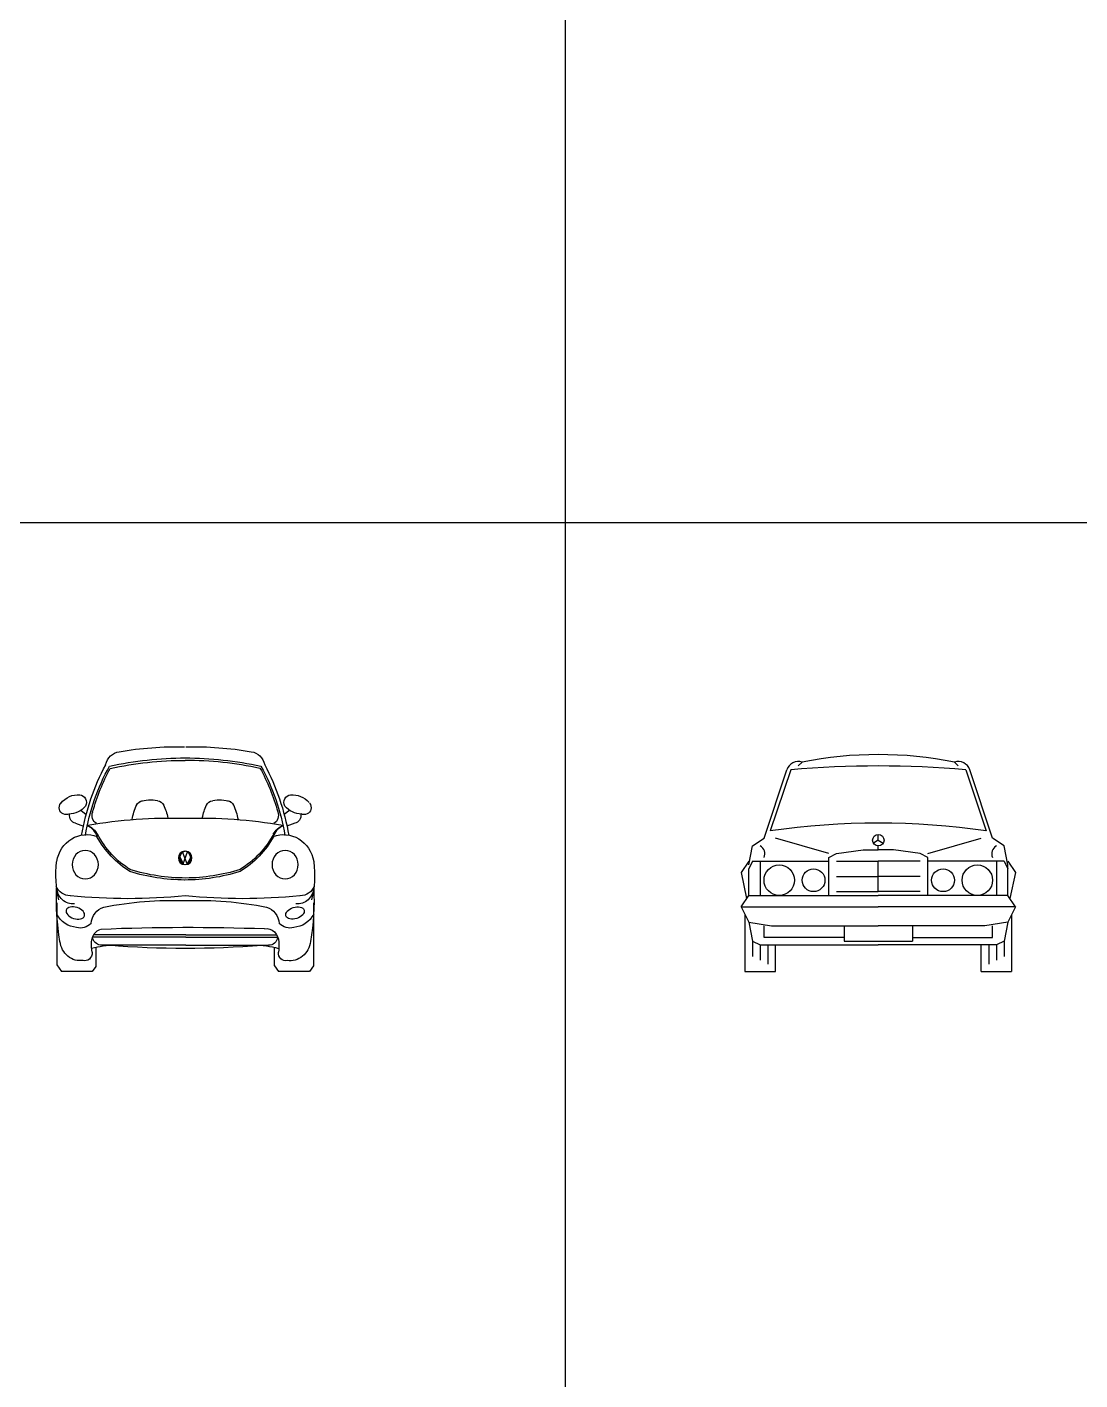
# Model space of a CAD drawing. Header units: millimetres. Extents: x 1343 to 64046, y 44602 to 77982.
# Drawn here: x 47656 to 54676, y 52230 to 61253 of the extents above; entities that cross this region are included whole.
import ezdxf

# ---------------------------------------------------------------- set-up
doc = ezdxf.new("R2010")
doc.units = ezdxf.units.MM
doc.set_wipeout_variables(frame=1)
doc.layers.add('www.cad-blocks.net', color=7, linetype='Continuous')

# ---------------------------------------------------------------- blocks, each defined once
blk = doc.blocks.new('A$C00C03B3B')
blk.add_wipeout([(1457.1, 162), (1457.1, 39.4), (1485, 1.2), (1690.8, 1.2), (1718.6, 39.4), (1719.2, 391.1), (1719.5, 554.7), (1720.3, 564.4), (1725, 644.6), (1719.5, 735.6), (1707, 779.3), (1690.4, 813.1), (1664.4, 848.1), (1635, 874.8), (1602.7, 894.5), (1565.6, 908), (1552.8, 910.8), (1540.2, 970.9), (1600.9, 992.5), (1614.8, 1000.4), (1625.2, 1012), (1630.6, 1022.8), (1634, 1042.2), (1633.5, 1050.1), (1637.4, 1050.1), (1644.3, 1048.7), (1655, 1047.7), (1665.8, 1048.7), (1675.3, 1051.5), (1683, 1055.6), (1689.3, 1060.9), (1694.2, 1066.8), (1698, 1073.4), (1701.1, 1082.8), (1702.2, 1095.3), (1700.7, 1105.6), (1698.2, 1112.8), (1692.3, 1122.6), (1689.6, 1128.2), (1670.2, 1146.3), (1651.5, 1159), (1643.1, 1163.5), (1618.2, 1173.3), (1593, 1178.4), (1576.4, 1179.4), (1564.5, 1178.9), (1547.6, 1174.1), (1535.7, 1165.2), (1526.2, 1151.6), (1522.4, 1141), (1520.9, 1128.1), (1523.4, 1111.7), (1526.4, 1104.1), (1532.8, 1097.2), (1551.8, 1080.8), (1559, 1075.8), (1522.2, 1048.8), (1511.6, 1087), (1497.3, 1133.1), (1483.3, 1174.1), (1457.5, 1241.3), (1433.6, 1296.6), (1404, 1357.9), (1392.7, 1379.6), (1386, 1400.3), (1368.8, 1428.9), (1353.9, 1443.9), (1335.4, 1456.3), (1319.1, 1463.2), (1297.5, 1467.9), (1248.1, 1475.5), (1187, 1483.6), (1157, 1486.9), (1092.4, 1492.9), (1017.8, 1497.6), (938.3, 1500.1), (858.3, 1500), (777.2, 1499.9), (694.4, 1497), (612.2, 1491.2), (501.2, 1478.9), (421.6, 1466.9), (401.3, 1461.6), (383.5, 1452.9), (367.2, 1440.5), (355.3, 1427.7), (346.7, 1415.4), (337.8, 1397.3), (332.3, 1379.6), (299.2, 1313.4), (272.7, 1253.8), (238.9, 1166.2), (202.8, 1048.8), (166, 1075.7), (176.7, 1083.4), (193.6, 1098.7), (198.6, 1104.1), (201, 1109.9), (204.1, 1128.1), (198.8, 1151.6), (187.8, 1166.7), (180.6, 1172.3), (160.5, 1178.9), (142.2, 1179.4), (125.2, 1177.8), (103.7, 1172.5), (79.2, 1161.8), (64.7, 1152.7), (52.3, 1142.9), (32.9, 1122.4), (26, 1110.9), (22.9, 1097.5), (23.9, 1082.8), (29.1, 1069.5), (38.7, 1058.1), (49.7, 1051.5), (65.5, 1047.9), (77, 1047.9), (91.5, 1050.1), (91, 1042.2), (93.1, 1026.8), (99.8, 1012), (104.9, 1005.4), (115.2, 996.8), (124.6, 992.3), (132, 990.5), (184.8, 970.9), (171.7, 908.4), (161.5, 908.5), (134.3, 899.8), (120, 893.4), (101.8, 883), (89.7, 874.6), (61.6, 849.2), (33.9, 811.9), (17.4, 777.7), (5.5, 735.6), (5.5, 731.6), (1, 681.2), (0, 644.6), (1.2, 604.3), (4.7, 564.4), (3.6, 468.3), (5.8, 383), (6.4, 44.5), (37.7, 0), (243.1, 0), (267.9, 34.2), (267.9, 162.9), (315.3, 171.6), (363.9, 174.7), (419.5, 170.4), (574.3, 161.2), (661.2, 157.7), (890.7, 154.4), (1109.2, 159.1), (1373.9, 175.1)])
for p, q in [((165.9, 1075.8), (202.8, 1048.8)), ((1559, 1075.8), (1522.2, 1048.8)), ((131.5, 990.5), (184.8, 970.9)), ((1593.5, 990.5), (1540.2, 970.9)), ((825.8, 765.8), (850, 718.1)), ((875.6, 718.1), (845.2, 799.4)), ((850, 718.1), (878.9, 799.4)), ((899.4, 764.3), (875.6, 718.1)), ((6.4, 458.8), (6.4, 44.5)), ((1718.6, 458.8), (1718.6, 39.4)), ((866.1, 229.2), (244.5, 229.2)), ((866.1, 245.8), (252.5, 245.8)), ((866.1, 245.8), (1472.5, 245.8)), ((866.1, 229.2), (1480.5, 229.2)), ((267.9, 34.2), (267.9, 162.9)), ((866.1, 177), (296.7, 177)), ((866.1, 177), (1418.1, 177)), ((1457.1, 39.4), (1457.1, 162)), ((6.4, 44.5), (38, 1.2)), ((243.7, 1.2), (267.9, 34.2)), ((1457.1, 39.4), (1485, 1.2)), ((1690.8, 1.2), (1485, 1.2)), ((1718.6, 39.4), (1690.8, 1.2)), ((243.1, 0), (37.7, 0))]:
    blk.add_line(p, q)
at = {"extrusion": (0, 0, -1)}
for centre, major_axis, ratio, start_param, end_param in [((436.3, 1351.3), (0, 116.8), 0.918667, -1.325825, -0.136651), ((821.6, -1353.4), (0, 2853.7), 0.918667, -0.153144, 0.013969), ((903.4, -1353.4), (0, 2853.7), 0.918667, -0.013969, 0.153144), ((1288.7, 1351.3), (0, 116.8), 0.918667, 0.136651, 1.325825), ((1526.8, 629.3), (0, 1501.2), 0.918667, -1.383805, -1.047436), ((1425.1, 667.8), (0, 1357.7), 0.918667, -1.392653, -1.026478), ((1438.1, 667.8), (0, 1357.7), 0.918667, -1.273726, -1.039467), ((868.4, -1432.7), (0, 2858), 0.918667, -0.195586, -0.002193), ((868.4, -1448.9), (0, 2858), 0.918667, -0.193763, -0.002193), ((856.6, -1432.7), (0, 2858), 0.918667, 0.002193, 0.195586), ((856.6, -1446.8), (0, 2858), 0.918667, 0.002193, 0.193284), ((286.9, 667.8), (0, 1357.7), 0.918667, 1.037515, 1.273117), ((299.9, 667.8), (0, 1357.7), 0.918667, 1.026478, 1.392653), ((198.2, 629.3), (0, 1501.2), 0.918667, 1.047436, 1.383805), ((147.3, 1015.3), (0, 164.2), 0.918667, -0.860748, 0.087948), ((157.3, 1128.1), (0, 50.9), 0.918667, 0.069492, 2.061035), ((1567.7, 1128.1), (0, 50.9), 0.918667, 4.22215, 6.213694), ((1576.4, 1005.2), (0, 174.2), 0.918667, -0.074667, 0.786429), ((63.6, 1093.4), (0, 44.5), 0.918667, 3.487823, 5.427834), ((81.7, 1226.6), (0, 176.6), 0.918667, 2.337543, 3.105426), ((839.8, 945.4), (0, 367.1), 0.918667, -1.382165, -1.099776), ((583.1, 1083.5), (0, 56.2), 0.918667, -1.077437, -0.097829), ((633.1, 859.4), (0, 286), 0.918667, -0.28372, 0.169646), ((674.1, 1083.5), (0, 56.2), 0.918667, 0.097829, 1.077437), ((417.3, 945.4), (0, 367.1), 0.918667, 1.099776, 1.353452), ((1305.8, 945.4), (0, 367.1), 0.918667, -1.353452, -1.099776), ((1049, 1083.5), (0, 56.2), 0.918667, -1.077437, -0.097829), ((1090, 859.4), (0, 286), 0.918667, -0.169646, 0.28372), ((1140, 1083.5), (0, 56.2), 0.918667, 0.097829, 1.077437), ((883.3, 945.4), (0, 367.1), 0.918667, 1.099776, 1.382165), ((1643.3, 1226.6), (0, 176.6), 0.918667, 3.177759, 3.945642), ((1661.4, 1093.4), (0, 44.5), 0.918667, 0.855351, 2.795362), ((71.3, 1120.9), (0, 73.2), 0.918667, 2.874083, 3.468081), ((139, 1042.2), (0, 52.3), 0.918667, 3.28885, 4.86349), ((767.9, -2813), (0, 3837.6), 0.918667, -0.158222, 0.026879), ((297.8, 1041.7), (0, 61.6), 0.918667, 3.625268, 5.117387), ((957.1, -2813), (0, 3837.6), 0.918667, -0.026879, 0.158222), ((1427.3, 1041.7), (0, 61.6), 0.918667, 1.165798, 2.657917), ((1586, 1042.2), (0, 52.3), 0.918667, 1.419695, 2.994335), ((1655, 1112.6), (0, 64.9), 0.918667, 2.795362, 3.487823), ((205.4, 691.8), (0, 221.9), 0.918667, -1.372286, 0.349487), ((152.1, 845.8), (0, 144.7), 0.918667, 0.43995, 1.18409), ((163.4, 840.8), (0, 144.7), 0.918667, 0.361891, 1.043825), ((802.7, 1252.7), (0, 675.1), 0.918667, 3.662851, 4.170219), ((781.1, 1230.7), (0, 631.4), 0.918667, 3.654021, 4.188425), ((939.5, 1252.7), (0, 651.4), 0.918667, 2.108286, 2.638229), ((939.5, 1237.8), (0, 651.4), 0.918667, 2.108286, 2.638229), ((1563.1, 841.2), (0, 144.7), 0.918667, -1.029611, -0.373357), ((1572.9, 845.8), (0, 144.7), 0.918667, -1.18409, -0.43995), ((1519.6, 691.8), (0, 221.9), 0.918667, -0.349487, 1.372286), ((585.6, 644.6), (0, 637.5), 0.918667, 4.448633, 4.849229), ((196.1, 713.4), (0, 95), 0.918667, 1.570796326794631, 7.853981633974217), ((858.7, 758.1), (0, 44.7), 0.918667, 1.570796326795282, 7.853981633974868), ((866.3, 758.1), (0, 44.7), 0.918667, 1.570796326795282, 7.853981633974868), ((1528.9, 713.4), (0, 95), 0.918667, 1.570796326794631, 7.853981633974217), ((1139.4, 644.6), (0, 637.5), 0.918667, 1.433956, 1.834552), ((874, 2182), (0, 1557.9), 0.918667, 3.147111, 3.410924), ((874.7, 2172.5), (0, 1561.7), 0.918667, 3.152584, 3.410769), ((855.5, 2099.2), (0, 1488.3), 0.918667, 2.865579, 3.139125), ((855.1, 2114.6), (0, 1490.5), 0.918667, 2.865678, 3.133585), ((1342, 476.4), (0, 1457), 0.918667, 4.52232, 4.766197), ((92.9, 615.1), (0, 108.6), 0.918667, 3.118305, 4.292423), ((113.4, 570), (0, 118.2), 0.918667, 3.043012, 4.641696), ((1611.6, 570), (0, 118.2), 0.918667, 1.641489, 3.240173), ((1632.1, 615.1), (0, 108.6), 0.918667, 1.990762, 3.16488), ((383, 476.4), (0, 1457), 0.918667, 1.516988, 1.760865), ((480.2, 4815.7), (0, 4329.3), 0.918667, 3.045298, 3.237887), ((784.1, -2411.8), (0, 2887.1), 0.918667, -0.175825, 0.029832), ((1244.8, 4815.7), (0, 4329.3), 0.918667, 3.045298, 3.237887), ((941.4, -2407.7), (0, 2883), 0.918667, -0.029538, 0.175898), ((147.3, 473.4), (0, 178.6), 0.918667, 3.200647, 4.181818), ((130.3, 391), (-60.5, 19.8), 0.603282, 1.570796326794889, 7.853981633974476), ((350, 310.1), (0, 125), 0.918667, -1.487664, -0.263666), ((1374.9, 310.1), (0, 125), 0.918667, 0.263666, 1.487664), ((1577.7, 473.4), (0, 178.6), 0.918667, 2.101367, 3.082538), ((165.5, 400.5), (0, 109.6), 0.918667, 2.3709, 3.421811), ((323.4, 194.3), (0, 92.8), 0.918667, -1.541109, -0.264938), ((881.2, -16971.3), (0, 17266.8), 0.918667, -0.036575, 0.032186), ((1401.6, 194.3), (0, 92.8), 0.918667, -0.116844, 1.541109), ((1559.5, 400.5), (0, 109.6), 0.918667, 2.861374, 3.912285), ((161.8, 220.2), (0, 147.2), 0.918667, 2.985359, 4.582696), ((484.5, 176), (0, 268.9), 0.918667, 4.535719, 4.790804), ((303, 241.6), (0, 64.9), 0.918667, 3.248232, 4.521493), ((1423.2, 238.6), (0, 61.9), 0.918667, 1.72295, 3.232038), ((1240.5, 176), (0, 268.9), 0.918667, 1.492381, 1.747467), ((1561.3, 221.4), (0, 149.5), 0.918667, 1.706904, 3.278981), ((193.1, 125.7), (0, 53.2), 0.918667, 1.506958, 3.42934), ((394, -497.9), (0, 674.9), 0.918667, -0.25392, 0), ((866.3, 7513.1), (0, 7358.8), 0.918667, 3.06644, 3.217559), ((1326.8, -497.9), (0, 674.9), 0.918667, -0.010203, 0.259035), ((1532.2, 125.1), (0, 53), 0.918667, 2.930178, 4.781687)]:
    blk.add_ellipse(centre, major_axis=major_axis, ratio=ratio, start_param=start_param, end_param=end_param, dxfattribs=at)
blk.add_ellipse((1594.6, 391), major_axis=(60.5, 19.8), ratio=0.603282, start_param=1.570796326794889, end_param=7.853981633974476)
blk = doc.blocks.new('A$C28A96C47')
for p, q in [((406.4, 1397), (381, 1371.6)), ((1422.4, 1397), (1447.8, 1371.6)), ((152.4, 889), (304.8, 1346.2)), ((330.2, 1346.2), (194.3, 938.5)), ((1498.6, 1346.2), (1634.5, 938.5)), ((1676.4, 889), (1524, 1346.2)), ((914.4, 876.3), (914.4, 914.4)), ((50.8, 711.2), (76.2, 838.2)), ((76.2, 838.2), (152.4, 889)), ((584.2, 787.4), (228.6, 889)), ((635, 787.4), (812.8, 812.8)), ((812.8, 812.8), (914.4, 812.8)), ((914.4, 876.3), (881.4, 857.2)), ((914.4, 876.3), (947.4, 857.2)), ((914.4, 812.8), (914.4, 838.2)), ((1016, 812.8), (914.4, 812.8)), ((1193.8, 787.4), (1016, 812.8)), ((1244.6, 787.4), (1600.2, 889)), ((1752.6, 838.2), (1676.4, 889)), ((1778, 711.2), (1752.6, 838.2)), ((50.8, 736.6), (0, 660.4)), ((76.2, 736.6), (50.8, 685.8)), ((76.2, 736.6), (584.2, 736.6)), ((127, 736.6), (127, 508)), ((584.2, 762), (635, 787.4)), ((584.2, 508), (584.2, 762)), ((635, 736.6), (914.4, 736.6)), ((914.4, 533.4), (914.4, 736.6)), ((1193.8, 736.6), (914.4, 736.6)), ((1244.6, 762), (1193.8, 787.4)), ((1244.6, 508), (1244.6, 762)), ((1752.6, 736.6), (1244.6, 736.6)), ((1701.8, 736.6), (1701.8, 508)), ((1752.6, 736.6), (1778, 685.8)), ((1778, 736.6), (1828.8, 660.4)), ((0, 660.4), (36.6, 486.7)), ((50.8, 508), (50.8, 685.8)), ((635, 635), (914.4, 635)), ((1193.8, 635), (914.4, 635)), ((1778, 508), (1778, 711.2)), ((1778, 508), (1778, 685.8)), ((1828.8, 660.4), (1792.2, 486.7)), ((0, 431.8), (50.8, 508)), ((50.8, 508), (914.4, 508)), ((635, 533.4), (914.4, 533.4)), ((1193.8, 533.4), (914.4, 533.4)), ((1778, 508), (914.4, 508)), ((1828.8, 431.8), (1778, 508)), ((0, 431.8), (914.4, 431.8)), ((0, 431.8), (50.8, 330.2)), ((25.4, 381), (25.4, 0)), ((1828.8, 431.8), (914.4, 431.8)), ((1828.8, 431.8), (1778, 330.2)), ((1803.4, 381), (1803.4, 0)), ((50.8, 330.2), (76.2, 203.2)), ((50.8, 330.2), (203.2, 304.8)), ((152.4, 228.6), (152.4, 304.8)), ((203.2, 304.8), (914.4, 304.8)), ((685.8, 304.8), (685.8, 203.2)), ((1625.6, 304.8), (914.4, 304.8)), ((1143, 304.8), (1143, 203.2)), ((1778, 330.2), (1625.6, 304.8)), ((1676.4, 228.6), (1676.4, 304.8)), ((1778, 330.2), (1752.6, 203.2)), ((76.2, 203.2), (127, 177.8)), ((76.2, 203.2), (76.2, 101.6)), ((685.8, 228.6), (152.4, 228.6)), ((685.8, 203.2), (1143, 203.2)), ((1143, 228.6), (1676.4, 228.6)), ((1752.6, 203.2), (1701.8, 177.8)), ((1752.6, 203.2), (1752.6, 101.6)), ((127, 177.8), (914.4, 177.8)), ((127, 177.8), (127, 76.2)), ((177.8, 177.8), (177.8, 50.8)), ((228.6, 0), (228.6, 177.8)), ((1701.8, 177.8), (914.4, 177.8)), ((1600.2, 0), (1600.2, 177.8)), ((1651, 177.8), (1651, 50.8)), ((1701.8, 177.8), (1701.8, 76.2)), ((25.4, 0), (228.6, 0)), ((1600.2, 0), (1803.4, 0))]:
    blk.add_line(p, q)
for centre, radius in [((914.4, 876.3), 38.1), ((254, 609.6), 101.6), ((482.6, 609.6), 76.2), ((1346.2, 609.6), 76.2), ((1574.8, 609.6), 101.6)]:
    blk.add_circle(centre, radius)
for centre, radius, start, end in [((914.4, -1117.6), 2565.4, 78.57881, 101.42119), ((381, 1320.8), 80.3, 71.56505, 161.56505), ((914.4, -5359.4), 6731, 85.02089, 94.97911), ((1447.8, 1320.8), 80.3, 18.43495, 108.43495), ((914.4, -4013.2), 5003.8, 81.72586, 98.27414), ((101.6, 787.4), 56.8, 333.43495, 63.43495), ((1727.2, 787.4), 56.8, 116.56505, 206.56505)]:
    blk.add_arc(centre, radius, start, end)
blk = doc.blocks.new('FORMAT')
at = {"layer": 'www.cad-blocks.net', "color": 155, "true_color": 0x546d8e}
for p, q in [((51244.4, 77353.6), (51244.4, 44989.9)), ((64045.9, 57946.4), (3580.5, 57946.4))]:
    blk.add_line(p, q, dxfattribs=at)

msp = doc.modelspace()

# ---------------------------------------------------------------- block references
for name, p in [('A$C00C03B3B', (47847.9, 54953)), ('A$C28A96C47', (52417.1, 54953))]:
    msp.add_blockref(name, p)

# ---------------------------------------------------------------- next in the draw order: block references
at = {"layer": 'www.cad-blocks.net'}
msp.add_blockref('FORMAT', (0, 0), dxfattribs=at)

doc.saveas('drawing.dxf')
